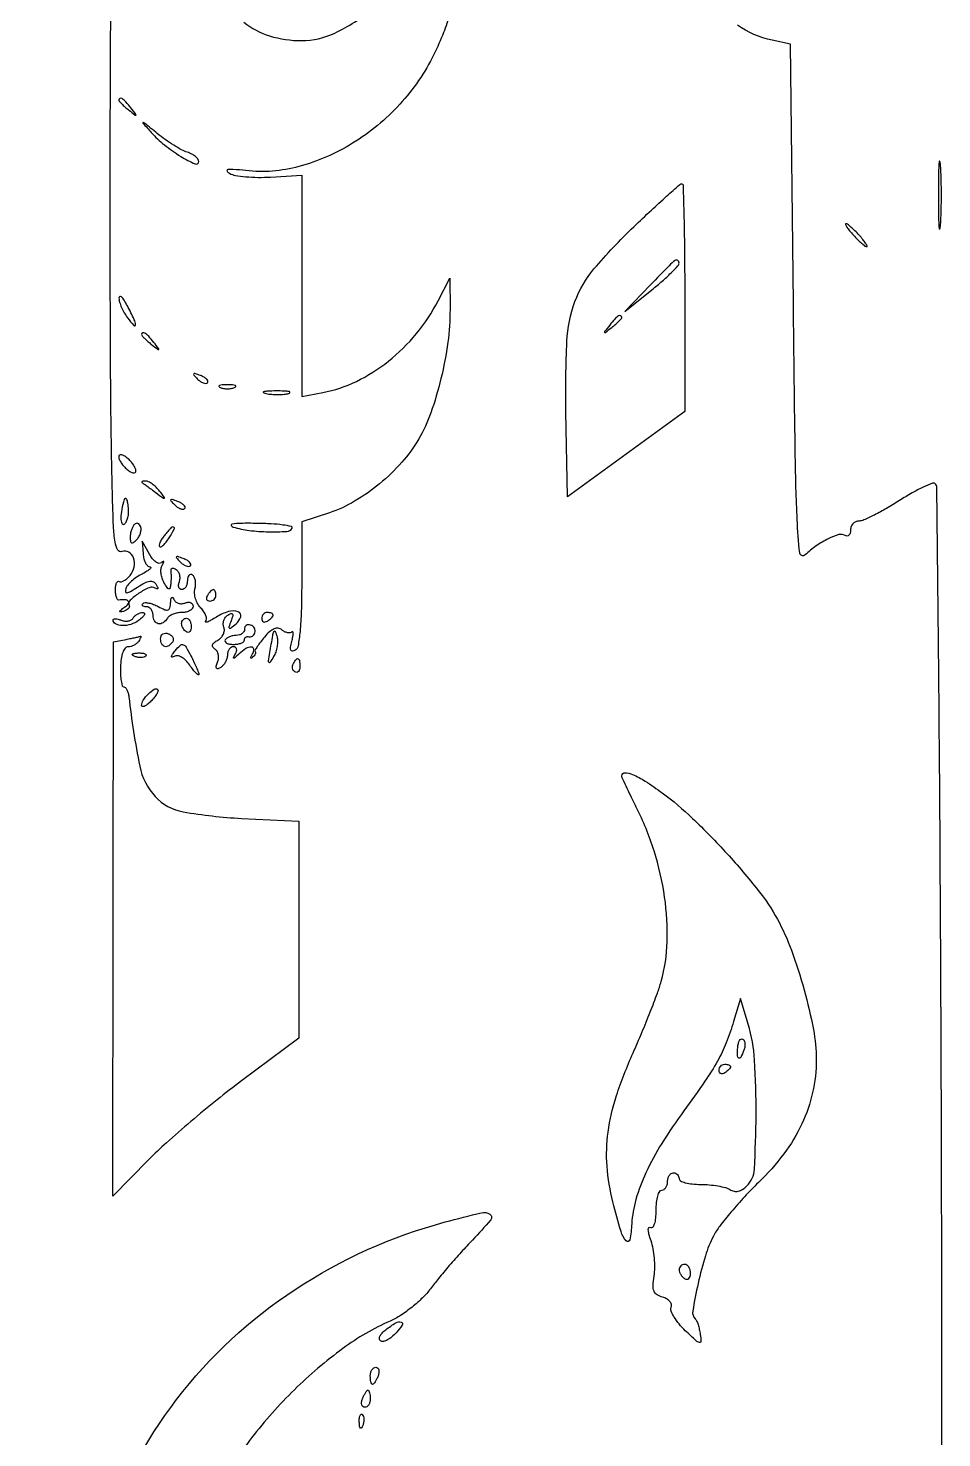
# Model space of a CAD drawing. Extents: x 130 to 894, y 104 to 894.
# Drawn here: x 734.2 to 894, y 359.7 to 606.2 of the extents above; entities that cross this region are included whole.
import ezdxf

# ---------------------------------------------------------------- set-up
doc = ezdxf.new("R2010")
doc.units = 0

msp = doc.modelspace()

# ---------------------------------------------------------------- linework, layer by layer
for points in [[(140.074729, 526.294777, 0.000011), (140.148965, 375.440163, 0.000341)], [(807.798168, 608.594686, -0.039869), (806.822957, 605.427753, -0.019765), (805.115479, 601.583007, -0.071623), (799.155234, 592.879713, -0.068665), (790.904013, 586.066773, -0.071964), (781.514241, 581.992229, -0.094776), (772.22601, 581.277993, 0.007104), (770.038702, 581.493112, 0.061634), (769.063081, 581.454764, 0.542191), (768.952622, 581.20388, 0.121004), (769.373809, 580.810682, 0.085529), (770.396713, 580.449347, 0.019742), (772.215969, 580.212537, 0.019828), (774.361746, 580.104489, 0.018227), (776.57076, 580.161474), (782.002727, 580.5), (782.001363, 561.138709), (782, 541.777418), (785.703487, 542.472197, 0.067451), (791.561834, 544.414524, 0.054367), (797.174211, 547.960379, 0.052465), (802.07934, 552.783134, 0.053198), (805.847237, 558.5), (807.911608, 562.5), (807.941023, 557, -0.035582), (807.56297, 551.261546, -0.025089), (806.360139, 544.907442, -0.025439), (804.585595, 538.919756, -0.047813), (802.463491, 534.34749, -0.048425), (799.512665, 530.273586, -0.039162), (795.630066, 526.517222, -0.039554), (791.26126, 523.453855, -0.052994), (786.859291, 521.453264), (782, 519.839267), (782, 508.97865, -0.007143), (781.931525, 504.185804, -0.017774), (781.706888, 500.687047, -0.017431), (781.367816, 498.181679, -0.215193), (780.842476, 497.402645, -0.109862), (780.3718, 497.238937, -0.346285), (780.105614, 497.402445, -0.131307), (780.056729, 497.931649, -0.021696), (780.274723, 498.942542, 0.016758), (780.462053, 499.771435, 0.047294), (780.517866, 500.361955, 0.171398), (780.434038, 500.599103, 0.44565), (780.274256, 500.607589, -0.165658), (779.962057, 500.454051, -0.08402), (779.519353, 500.471289, -0.068525), (779.017192, 500.650846, -0.053172), (778.533217, 500.972432, 0.144569), (777.905112, 501.242129, 0.128259), (777.19851, 501.144933, 0.084298), (776.39723, 500.642549, 0.033633), (775.486939, 499.713756, 0.014012), (774.781186, 498.841152, 0.022246), (774.232741, 498.052374, 0.018066), (773.853168, 497.400008, 0.31008), (773.879064, 497.166667, -0.208594), (773.933917, 496.989713, -0.079462), (773.863734, 496.735417, -0.061016), (773.686601, 496.446351, -0.042098), (773.423008, 496.166667, -0.065188), (773.196824, 496.011704, -0.546176), (773.109106, 496.063021, -0.124924), (773.158525, 496.298456, -0.016684), (773.398692, 496.75, 0.137437), (773.611502, 497.586824, 0.407163), (773.227411, 497.961755, 0.142624), (772.256915, 497.679176, 0.045407), (771.053296, 496.75, -0.004358), (770.313322, 496.075073, -0.184745), (770.117076, 496, -0.561535), (770.058975, 496.095303, -0.009535), (770.412313, 496.75, 0.065956), (770.604682, 497.228509, 0.132257), (770.599642, 497.632812, 0.182297), (770.403598, 497.898283, 0.144512), (770.059017, 498, 0.135004), (769.65517, 497.888934, 0.100396), (769.311086, 497.576711, 0.086957), (769.079519, 497.109682, 0.07183), (769, 496.559017, -0.071238), (768.913389, 495.954208, -0.052836), (768.65633, 495.328923, -0.05332), (768.277729, 494.778076, -0.077285), (767.830061, 494.394972, -0.058114), (767.348668, 494.169824, -0.351806), (767.10797, 494.259103, -0.201774), (767.059576, 494.600435, -0.027269), (767.286387, 495.30393, 0.068074), (767.444535, 495.977936, 0.072901), (767.410044, 496.653476, 0.081254), (767.194986, 497.227072, 0.124731), (766.82791, 497.606358, -0.110695), (766.472405, 497.953896, -0.225703), (766.422089, 498.332077, -0.145427), (766.699746, 498.737468, -0.042835), (767.33005, 499.164829, 0.076556), (767.896754, 499.607399, 0.079263), (768.296086, 500.195168, 0.085947), (768.470859, 500.833873, 0.116025), (768.390293, 501.425296, -0.092028), (768.28266, 502.007305, -0.08033), (768.382049, 502.619332, -0.08062), (768.66866, 503.166921, -0.093807), (769.101765, 503.562894, -0.050887), (769.643922, 503.826049, -0.375891), (769.891019, 503.730521, -0.193775), (769.92834, 503.358495, -0.020899), (769.647047, 502.522601, 0.009909), (769.274874, 501.492135, 0.358698), (769.358218, 501.272073, 0.303628), (769.61369, 501.289883, 0.00839), (770.524442, 502.020285, 0.151007), (771.331197, 503.25617, 0.398018), (770.88686, 504.111713, 0.156022), (769.17585, 504.153877, 0.068288), (767.081899, 503.215569, -0.009609), (766.132459, 502.648479, -0.029899), (765.464757, 502.318144, -0.171967), (765.23722, 502.304694, -0.546208), (765.202381, 502.421707, 0.183686), (765.356645, 502.848084, 0.080909), (765.248992, 503.447727, 0.064292), (764.908399, 504.122386, 0.047406), (764.374734, 504.768123, -0.067759), (763.825384, 505.490627, -0.053697), (763.436258, 506.392122, -0.055057), (763.256224, 507.327279, -0.084189), (763.328473, 508.14808, 0.049919), (763.446318, 508.897244, 0.057504), (763.403961, 509.619095, 0.066387), (763.217758, 510.208341, 0.14566), (762.90612, 510.558021, 0.159385), (762.562686, 510.641142, 0.191145), (762.266173, 510.495569, 0.126121), (762.065685, 510.115829, 0.05878), (762, 509.559017, -0.060238), (761.927911, 508.962828, -0.078981), (761.715469, 508.457961, -0.097107), (761.400824, 508.119901, -0.158213), (761.031385, 508, -0.170338), (760.707295, 508.113709, -0.150241), (760.504982, 508.410912, -0.106442), (760.465361, 508.863428, -0.060487), (760.599558, 509.398849, 0.079954), (760.722379, 509.984154, 0.077461), (760.657611, 510.585209, 0.081854), (760.420197, 511.109367, 0.107556), (760.043397, 511.473179, 0.048051), (759.6335, 511.675011, 0.129969), (759.313565, 511.70809, 0.238426), (759.13293, 511.578157, 0.16423), (759.093644, 511.32433, -0.032267), (759.138805, 510.905793, -0.01135), (759.151059, 510.301522, -0.011214), (759.134486, 509.634738, -0.012905), (759.088012, 509, -0.031009), (758.970997, 508.279006, -0.412348), (758.765094, 508.148277, -0.19699), (758.474887, 508.349177, -0.012237), (757.915469, 509.25792, -0.055316), (757.57694, 510.02251, -0.050937), (757.40234, 510.864312, -0.054454), (757.407138, 511.654051, -0.10213), (757.606203, 512.25792, 0.017424), (757.843707, 512.706275, 0.191038), (757.85864, 512.905613, 0.50083), (757.750238, 512.943888, 0.037336), (757.462295, 512.718636, -0.237981), (757.037818, 512.600607, -0.106419), (756.491211, 512.836948, -0.071214), (755.900093, 513.401407, -0.041949), (755.361829, 514.218636), (754.119719, 516.5), (754.272664, 514.25, 0.04367), (754.407534, 513.387729, 0.060425), (754.685357, 512.656607, 0.076418), (755.054611, 512.156898, 0.194307), (755.462804, 511.985258, -0.416157), (755.593042, 511.850373, -0.206702), (755.484146, 511.61199, -0.049353), (754.942997, 511.212433, -0.016398), (754.078969, 510.735258, 0.033032), (753.119625, 510.163026, 0.032479), (752.238273, 509.466484, 0.034253), (751.549891, 508.754544, 0.095605), (751.212517, 508.150645, 0.12772), (751.179989, 507.649159, 0.401414), (751.42981, 507.471542, 0.096462), (752.064242, 507.694339, 0.012498), (753.290949, 508.454982, -0.022685), (754.563765, 509.208766, -0.088769), (755.429748, 509.488307, -0.159313), (756.061193, 509.372881, -0.130852), (756.56191, 508.899828, -0.028903), (756.79768, 508.463894, -0.175307), (756.820615, 508.212295, -0.411779), (756.686082, 508.132858, -0.076577), (756.39348, 508.256816, 0.243795), (755.322333, 508.337642, 0.045506), (753.530852, 507.373105, 0.046239), (751.987048, 506.131678, 0.321943), (751.825, 505.231953, -0.191635), (751.844002, 504.944687, -0.114623), (751.665313, 504.647179, -0.082942), (751.308237, 504.383444, -0.052951), (750.825, 504.198869, -0.030734), (750.307825, 504.095323, -0.529769), (750.21091, 504.203055, -0.168494), (750.360996, 504.43434, -0.011445), (751, 504.908556, 0.06098), (751.668902, 505.516092, 0.362603), (751.675865, 505.9536, 0.215104), (751.155615, 506.216066, 0.032758), (749.964286, 506.18985, -0.293073), (749.758033, 506.297932, -0.057537), (749.585938, 506.701612, -0.044671), (749.467341, 507.290434, -0.027375), (749.428571, 507.99801, -0.03487), (749.476236, 508.68064, -0.074524), (749.626091, 509.186137, -0.143801), (749.846796, 509.436453, -0.286502), (750.100979, 509.437592, 0.202349), (750.44658, 509.383849, 0.066262), (750.935764, 509.577745, 0.053517), (751.480177, 509.963645, 0.038646), (751.998569, 510.498276, 0.126705), (752.686053, 511.956096, 0.130542), (752.572868, 513.547001, 0.177385), (751.748109, 514.563248, 0.230015), (750.568494, 514.664657, -0.376931), (749.843534, 514.933006, -0.083089), (749.377073, 516.296817, -0.030228), (749.083466, 519.128438, -0.004597), (748.891959, 524.810903, -0.004816), (748.584571, 545.489941, -0.001412), (748.508093, 577.256457, -0.001318), (748.604124, 608.704448, -0.006425)], [(771.900361, 607.249021, 0.101058), (776.383606, 604.836905, 0.073595), (782, 604.015346, 0.112751), (787.784779, 605.346833, 0.049324), (794.536554, 609.480369, 0.046253)], [(893.946792, 348.934427, 0.001329), (893.853884, 426.680758, 0.000614), (893.660426, 464.756237, 0.001015), (893.39223, 496.918988, 0.000059), (893.088622, 525.872788, 0.196158), (892.818814, 526.51452, 0.299339), (892.318979, 526.617767, 0.015038), (890.711947, 525.922974, 0.020028), (888.75797, 524.910179, 0.012712), (886.563487, 523.583762, -0.011056), (884.309869, 522.211393, -0.014115), (882.171926, 521.05273, -0.012042), (880.35031, 520.185489, -0.10545), (879.480583, 520, 0.104439), (878.915645, 519.880696, 0.09906), (878.434921, 519.542039, 0.096585), (878.11274, 519.036087, 0.093888), (878, 518.440983, -0.062892), (877.930051, 517.887074, -0.133441), (877.718199, 517.51409, -0.1916), (877.40462, 517.37768, -0.147374), (877.040677, 517.47486, 0.213428), (875.972655, 517.617782, 0.041271), (874.111478, 516.895875, 0.03924), (872.011605, 515.662855, 0.034797), (870.038669, 514.070838, -0.617825), (869.115098, 514.416711, -0.014821), (868.669295, 520.272587, -0.008054), (868.336233, 531.285079, -0.000778), (868, 558.03015), (867.5, 603.418625), (864.275048, 604.07789, -0.106008), (858.226687, 606.727394, -0.109109)], [(747.416687, 342.056222, -0.087005), (760.123467, 366.364834, -0.08373), (780.869133, 385.633025, -0.079841), (807.119905, 397.42139, -0.006036), (813.442035, 399.040158, -0.210035), (814.916734, 398.778718, -0.449997), (815.055209, 397.763641, -0.01381), (811.86147, 394.25, 0.00769), (809.911296, 392.15655, 0.005741), (807.82365, 389.79122, 0.005805), (805.907507, 387.516423, 0.013141), (804.523803, 385.741387, -0.04007), (803.147606, 384.159429, -0.024914), (801.305283, 382.527448, -0.024905), (799.308073, 381.085539, -0.039782), (797.45803, 380.084459, 0.05487), (789.203546, 375.291144, 0.034772), (780.723425, 368.072036, 0.034568), (773.245678, 359.664355, 0.05057), (768.015352, 351.261505, 0.049784)]]:
    msp.add_lwpolyline(points, format="xyb")
for points in [[(750, 593.622445, 0.184603), (750.08115, 593.410139, 0.013803), (750.514063, 592.952641, 0.017649), (751.079598, 592.425681, 0.012436), (751.75, 591.872445, 0.001576), (752.879507, 590.99236, 0.377591), (753, 591, 0.377591), (753.00764, 591.120493, 0.001576), (752.127555, 592.25, 0.017685), (751.23668, 593.306759, 0.065617), (750.573889, 593.869516, 0.241985), (750.193395, 593.90695, 0.307699)], [(755.690213, 587.952009, 0.042295), (757.982498, 585.785519, 0.031086), (760.848522, 583.780259, 0.031517), (763.354593, 582.458523, 0.544071), (764, 582.876076, 0.163722), (763.85704, 583.300968, 0.060192), (763.410915, 583.761631, 0.051537), (762.76198, 584.185132, 0.041998), (761.994604, 584.501712, -0.047284), (761.005918, 584.921857, -0.015163), (759.625191, 585.724649, -0.014976), (758.133974, 586.716471, -0.016208), (756.744604, 587.771109, 0.000613), (754.518943, 589.572654, 0.128026), (754.266682, 589.686695, 0.708141), (754.2212, 589.605073, 0.001274)], [(893.369965, 577, 0.002911), (893.391883, 573.235377, 0.014551), (893.477852, 571.126562, 0.813012), (893.603678, 571.109382, 0.067956), (893.737242, 571.75, 0.01099), (893.851729, 574.140095, 0.006471), (893.888744, 577, 0.006471), (893.851729, 579.859905, 0.01099), (893.737242, 582.25, 0.067956), (893.603678, 582.890618, 0.813012), (893.477852, 582.873438, 0.014551), (893.391883, 580.764623, 0.002911)], [(849, 559.091335), (849, 539.182671), (838.75, 531.700332), (828.5, 524.217994), (828.223932, 539.113019, -0.016318), (828.397789, 551.442475, -0.076404), (829.798276, 558.378223, -0.088388), (833.12312, 564.077976, -0.02596), (840.101205, 571.474478, -0.00303), (843.157509, 574.359227, -0.004802), (845.814342, 576.789378, -0.001331), (848.145146, 578.86939, -0.183504), (848.48904, 579, -0.405964), (848.697706, 578.797146, -0.000647), (848.849905, 573.15183, -0.00401), (848.96328, 566.725284, -0.002405)], [(878.5, 570, 0.012769), (879.229731, 569.233916, 0.017642), (879.92517, 568.5875, 0.014322), (880.525997, 568.096686, 0.165568), (880.809975, 568, 0.549874), (880.889734, 568.12573, 0.034935), (880.63142, 568.5875, 0.02599), (880.159597, 569.232121, 0.012939), (879.5, 570, 0.012769), (878.770269, 570.766084, 0.017642), (878.07483, 571.4125, 0.014322), (877.474003, 571.903314, 0.165568), (877.190025, 572, 0.549874), (877.110266, 571.87427, 0.034935), (877.36858, 571.4125, 0.02599), (877.840403, 570.767879, 0.012939)], [(843, 561.308831), (838.5, 556.657849), (843.25, 560.449386, 0.010541), (845.069886, 561.965945, 0.015303), (846.604687, 563.385524, 0.010814), (847.800125, 564.61307, 0.189863), (848, 565.120462, 0.23374), (847.767024, 565.5916, 0.337969), (847.321899, 565.591818, 0.035888), (846.261107, 564.65562, 0.001766)], [(750.037964, 559, 0.069578), (750.149893, 558.288456, 0.028659), (750.487357, 557.370418, 0.027674), (750.967956, 556.412215, 0.031843), (751.531803, 555.55887, 0.020363), (752.661476, 554.185327, 0.693328), (752.940202, 554.293651, 0.110062), (752.722907, 555.215104, 0.007475), (751.506161, 557.635693, 0.018761), (750.93083, 558.644631, 0.066673), (750.458669, 559.217985, 0.321217), (750.185973, 559.252839, 0.280368)], [(835.872445, 554.25, 0.001576), (834.99236, 553.120493, 0.377591), (835, 553, 0.377591), (835.120493, 552.99236, 0.001576), (836.25, 553.872445, 0.012436), (836.920402, 554.425681, 0.017649), (837.485937, 554.952641, 0.013803), (837.91885, 555.410139, 0.184603), (838, 555.622445, 0.307699), (837.806605, 555.90695, 0.241985), (837.426111, 555.869516, 0.065617), (836.76332, 555.306759, 0.017685)], [(754, 552.622445, 0.184603), (754.08115, 552.410139, 0.013803), (754.514063, 551.952641, 0.017649), (755.079598, 551.425681, 0.012436), (755.75, 550.872445, 0.001576), (756.879507, 549.99236, 0.377591), (757, 550, 0.377591), (757.00764, 550.120493, 0.001576), (756.127555, 551.25, 0.017685), (755.23668, 552.306759, 0.065617), (754.573889, 552.869516, 0.241985), (754.193395, 552.90695, 0.307699)], [(763.733333, 544.875912, 0.043285), (764.246577, 544.441312, 0.063152), (764.768815, 544.162781, 0.082976), (765.220211, 544.072099, 0.20742), (765.526461, 544.193128, 0.278911), (765.59249, 544.461316, 0.120343), (765.395085, 544.789051, 0.070189), (764.940734, 545.133723, 0.036269), (764.293128, 545.435707, 0.008399), (763.336218, 545.78179, 0.286372), (763.111181, 545.729672, 0.400052), (763.106486, 545.536448, 0.011214)], [(767.75, 543.337719, 0.057986), (768.320008, 543.181385, 0.037979), (769, 543.12966, 0.037979), (769.679992, 543.181385, 0.057986), (770.25, 543.337719, 0.174857), (770.459382, 543.525001, 0.447206), (770.398438, 543.693942, 0.078554), (769.89144, 543.810911, 0.017491), (769, 543.842105, 0.017491), (768.10856, 543.810911, 0.078554), (767.601562, 543.693942, 0.447206), (767.540618, 543.525001, 0.174857)], [(775.761659, 542.292739, 0.028254), (776.754739, 542.159391, 0.020511), (777.869594, 542.119272, 0.020826), (778.934218, 542.169017, 0.041951), (779.761659, 542.31292, 0.285845), (779.916221, 542.476221, 0.417468), (779.814362, 542.62839, 0.038992), (778.938425, 542.726931, 0.009782), (777.5, 542.747817, 0.008901), (776.071102, 542.715166, 0.053901), (775.339362, 542.605813, 0.67161), (775.319562, 542.45659, 0.082665)], [(750, 531.244889, 0.108636), (750.10344, 530.774419, 0.039072), (750.440625, 530.172953, 0.036518), (750.926013, 529.550187, 0.035768), (751.5, 529, 0.037052), (752.082328, 528.585453, 0.095981), (752.563778, 528.407958, 0.208269), (752.867729, 528.485192, 0.231849), (753, 528.755111, 0.108636), (752.89656, 529.225581, 0.039072), (752.559375, 529.827047, 0.036518), (752.073987, 530.449813, 0.035768), (751.5, 531, 0.037052), (750.917672, 531.414547, 0.095981), (750.436222, 531.592042, 0.208269), (750.132271, 531.514808, 0.231849)], [(754.083333, 526.717032, -0.006866), (754.344143, 526.534628, -0.000676), (754.965104, 526.086246, -0.000854), (755.703647, 525.549513, -0.000677), (756.5, 524.967032, 0.001613), (757.813734, 524.009889, 0.268706), (757.983598, 523.992604, 0.484056), (758.013098, 524.11031, 0.002253), (757.127555, 525.25, 0.033687), (756.52532, 525.919689, 0.036088), (755.851526, 526.485937, 0.038743), (755.206305, 526.880901, 0.118513), (754.710889, 527, 0.025033), (754.335842, 526.981211, 0.081051), (754.095803, 526.916878, 0.280207), (754.031105, 526.82247, 0.262974)], [(750.92569, 523.75, 0.027996), (750.51699, 522.027368, 0.044718), (750.384751, 520.52151, 0.081456), (750.537371, 519.601187, 0.482278), (750.933351, 519.458809, 0.126716), (751.283064, 519.82299, 0.053487), (751.552972, 520.450553, 0.048256), (751.711058, 521.219105, 0.045434), (751.723564, 522.01969, 0.021788), (751.591851, 523.12359, 0.067537), (751.372636, 523.839367, 0.356177), (751.140686, 523.952674, 0.26922)], [(759.733333, 522.875912, 0.043285), (760.246577, 522.441312, 0.063152), (760.768815, 522.162781, 0.082976), (761.220211, 522.072099, 0.20742), (761.526461, 522.193128, 0.278911), (761.59249, 522.461316, 0.120343), (761.395085, 522.789051, 0.070189), (760.940734, 523.133723, 0.036269), (760.293128, 523.435707, 0.008399), (759.336218, 523.78179, 0.286372), (759.111181, 523.729672, 0.400052), (759.106486, 523.536448, 0.011214)], [(752.729167, 519.395833, 0.080892), (752.449316, 519.007105, 0.037708), (752.214193, 518.430443, 0.036082), (752.053775, 517.773895, 0.041901), (752, 517.133333, 0.036751), (752.050901, 516.441764, 0.271978), (752.25, 516.194569, 0.258294), (752.572437, 516.24129, 0.034004), (753.1125, 516.7125, 0.062578), (753.509426, 517.223506, 0.055968), (753.785599, 517.836016, 0.059262), (753.906408, 518.452911, 0.099514), (753.841667, 518.975, 0.080367), (753.640381, 519.359622, 0.142612), (753.356745, 519.572995, 0.167901), (753.036958, 519.582253, 0.120996)], [(757.979944, 517.475834, 0.028898), (757.526725, 516.860644, 0.043426), (757.212993, 516.272975, 0.052391), (757.063856, 515.788937, 0.249914), (757.145354, 515.521312, 0.338299), (757.393826, 515.488076, 0.056568), (757.80785, 515.791514, 0.042404), (758.297361, 516.327019, 0.024393), (758.796329, 517.045478, 0.011635), (759.706831, 518.58187, 0.42202), (759.601571, 518.938529, 0.342513), (759.184362, 518.864828, 0.010812)], [(770, 518.939356, 0.04207), (772.817219, 518.357446, 0.025325), (776.223593, 518.12217, 0.018084), (779.383229, 518.178559, 0.248308), (780.334853, 518.75, 0.517509), (780.204042, 519.049441, 0.017254), (778.703068, 519.30603, 0.019626), (776.660676, 519.501794, 0.010704), (774.14387, 519.589676, 0.006286), (771.324646, 519.592284, 0.03602), (769.835632, 519.467428, 0.47705), (769.693868, 519.222618, 0.233528)], [(760.733333, 512.875912, 0.043285), (761.246577, 512.441312, 0.063152), (761.768815, 512.162781, 0.082976), (762.220211, 512.072099, 0.20742), (762.526461, 512.193128, 0.278911), (762.59249, 512.461316, 0.120343), (762.395085, 512.789051, 0.070189), (761.940734, 513.133723, 0.036269), (761.293128, 513.435707, 0.008399), (760.336218, 513.78179, 0.286372), (760.111181, 513.729672, 0.400052), (760.106486, 513.536448, 0.011214)], [(765.5, 507, 0.082592), (765.343488, 506.6179, 0.161196), (765.3746, 506.29375, 0.182303), (765.586039, 506.078288, 0.108972), (765.940983, 506, 0.093332), (766.345238, 506.076123, 0.09642), (766.688914, 506.29375, 0.099167), (766.918938, 506.618444, 0.105053), (767, 507, 0.042167), (766.967655, 507.382849, 0.061769), (766.870461, 507.70625, 0.081139), (766.727648, 507.92554, 0.210953), (766.559017, 508, 0.151918), (766.34829, 507.934461, 0.038439), (766.066025, 507.70625, 0.035638), (765.768994, 507.382774, 0.029505)], [(761.564608, 505.663166, -0.068382), (762.113613, 505.791628, -0.116261), (762.578353, 505.726999, -0.152523), (762.884484, 505.48328, -0.150038), (763, 505.106989, -0.170854), (762.851337, 504.684631, -0.094177), (762.429836, 504.325178, -0.07469), (761.801517, 504.082046, -0.055083), (761.059017, 504, 0.046881), (760.270704, 503.925923, 0.046318), (759.50665, 503.70625, 0.050262), (758.876024, 503.383556, 0.111412), (758.5, 503, -0.106457), (757.746429, 502.216124, -0.200209), (756.899724, 502.046428, -0.222397), (756.247411, 502.52712, -0.125162), (756, 503.5, 0.076226), (755.912123, 504.073075, 0.089419), (755.657292, 504.559375, 0.100747), (755.278257, 504.884466, 0.127718), (754.833333, 505, -0.049213), (754.425063, 505.040282, -0.147235), (754.18005, 505.170675, -0.260401), (754.125343, 505.361012, -0.139848), (754.247687, 505.58102, -0.200067), (754.610882, 505.730517, -0.048443), (755.270691, 505.663481, -0.042187), (756.073231, 505.430631, -0.031181), (756.914354, 505.045837, 0.022067), (758.055431, 504.49847, 0.177553), (758.62703, 504.468892, 0.26432), (758.951265, 504.813994, 0.048341), (759.078947, 505.714816, -0.025122), (759.138072, 506.339085, -0.155638), (759.277367, 506.624917, -0.444198), (759.452461, 506.620101, -0.080397), (759.643555, 506.306177, 0.117756), (759.938992, 505.893044, 0.098459), (760.408199, 505.624841, 0.090662), (760.979661, 505.543046, 0.08212)], [(753.483021, 502.611243, -0.082753), (752.121678, 501.926151, -0.081184), (750.602504, 501.71346, -0.111109), (749.438095, 502.003628, -0.283569), (749, 502.713978, -0.332453), (749.110936, 502.862382, -0.082705), (749.431218, 502.901629, -0.052586), (749.904933, 502.830916, -0.028296), (750.467975, 502.650663, 0.066719), (751.073335, 502.506898, 0.072258), (751.678351, 502.533742, 0.081026), (752.190464, 502.720854, 0.126981), (752.526992, 503.043674, -0.074671), (752.836839, 503.409573, -0.053157), (753.276973, 503.719079, -0.053084), (753.773285, 503.929264, -0.073765), (754.250147, 504, -0.264798), (754.487614, 503.864755, -0.266032), (754.4918, 503.592053, -0.08248), (754.139393, 503.146558, -0.026401)], [(762.666667, 501.543989, -0.05773), (762.606344, 501.023273, -0.124167), (762.421875, 500.66697, -0.190804), (762.149103, 500.528782, -0.16277), (761.833333, 500.603006, -0.071639), (761.514519, 500.869696, -0.05288), (761.244792, 501.243158, -0.053298), (761.061561, 501.660916, -0.076861), (761, 502.059017, -0.087308), (761.063221, 502.418314, -0.094392), (761.244792, 502.723586, -0.100145), (761.515437, 502.927786, -0.112153), (761.833333, 503, -0.170324), (762.151276, 502.888458, -0.094314), (762.421875, 502.572297, -0.074868), (762.604892, 502.100961, -0.055286)], [(775, 502.940983, 0.108972), (775.078288, 502.586039, 0.182303), (775.29375, 502.3746, 0.161196), (775.6179, 502.343488, 0.082592), (776, 502.5, 0.029505), (776.382774, 502.768994, 0.035638), (776.70625, 503.066025, 0.038439), (776.934461, 503.34829, 0.151918), (777, 503.559017, 0.210953), (776.92554, 503.727648, 0.081139), (776.70625, 503.870461, 0.061769), (776.382849, 503.967655, 0.042167), (776, 504, 0.105053), (775.618444, 503.918938, 0.099167), (775.29375, 503.688914, 0.09642), (775.076123, 503.345238, 0.093332)], [(772, 501.083333, -0.13205), (771.888957, 500.670207, -0.100582), (771.576711, 500.318229, -0.087961), (771.109627, 500.081447, -0.07356), (770.559017, 500, 0.049465), (769.971796, 499.941764, 0.04742), (769.398678, 499.769196, 0.051141), (768.922412, 499.515511, 0.106803), (768.632436, 499.214286, 0.251349), (768.614282, 498.917433, 0.161426), (768.855415, 498.659375, 0.085489), (769.368544, 498.484398, 0.039538), (770.073419, 498.428571, 0.0389), (770.811155, 498.486054, 0.057994), (771.434067, 498.659375, 0.076248), (771.85855, 498.913499, 0.223398), (772, 499.214286, -0.102248), (772.05792, 499.494557, -0.136582), (772.220312, 499.695759, -0.135898), (772.464005, 499.784744, -0.100769), (772.75, 499.75, 0.129116), (773.061055, 499.729772, 0.100708), (773.375156, 499.859844, 0.088951), (773.64437, 500.121302, 0.075349), (773.825, 500.475, 0.109467), (773.866565, 500.874441, 0.099832), (773.73875, 501.268854, 0.095183), (773.460739, 501.597461, 0.089504), (773.075, 501.808333, 0.096255), (772.664918, 501.861876, 0.133602), (772.315781, 501.743177, 0.138589), (772.083409, 501.468425, 0.107056)], [(777.080163, 496.281419, -0.007867), (776.4663, 495.280541, -0.497584), (776.288279, 495.266004, -0.222501), (776.208738, 495.531599, -0.004189), (776.43858, 497, -0.001998), (776.943132, 499.981501, -0.062366), (777.161015, 500.695445, -0.65897), (777.377942, 500.692128, -0.033365), (777.683275, 499.781419, -0.067577), (777.779727, 498.993696, -0.039403), (777.69226, 498.04438, -0.038645), (777.450613, 497.089624, -0.052368)], [(753.5, 499, -0.077887), (753.171743, 498.61735, -0.053348), (752.698443, 498.29375, -0.052771), (752.160385, 498.074043, -0.070674), (751.639171, 498, 0.228141), (751.132558, 497.75615, 0.077014), (750.714625, 497.025984, 0.054671), (750.421645, 495.91078, 0.029843), (750.297165, 494.5, 0.018462), (750.30868, 493.158329, 0.030212), (750.428827, 492.028125, 0.031065), (750.622441, 491.195311, 0.331462), (750.884691, 491, -0.213584), (751.162516, 490.875649, -0.06502), (751.428702, 490.485937, -0.052146), (751.645068, 489.920043, -0.036696), (751.772288, 489.25, 0.020324), (753.663837, 477.137899, 0.139063), (756.381695, 471.812684, 0.163539), (761.274353, 469.150461, 0.031049), (771.5, 468), (781.5, 467.5), (781.5, 448.534008), (781.5, 429.568017), (771.5, 422.107511, 0.009021), (767.21283, 418.787017, 0.006708), (762.596725, 414.973567, 0.006784), (758.33823, 411.257763, 0.015229), (755.233532, 408.298198), (748.967064, 401.949391), (749.01894, 450.409785), (749.070816, 498.870178), (751.285408, 499.298907, 0.003076), (752.156204, 499.473052, 0.004172), (752.940237, 499.6417, 0.002818), (753.595343, 499.792228, 0.045932), (753.809017, 499.863818, -0.528832), (753.870095, 499.825712, -0.096207), (753.845713, 499.666247, -0.037303), (753.716416, 499.375247, -0.015222)], [(759.435239, 498.895215, -0.098175), (758.774491, 498.18495, -0.219309), (758.066902, 498.045933, -0.231435), (757.529448, 498.491911, -0.106219), (757.333333, 499.404659, -0.102337), (757.435957, 499.900806, -0.143367), (757.723313, 500.247051, -0.141836), (758.154643, 500.385925, -0.09935), (758.660923, 500.299874, -0.072964), (759.126784, 500.038019, -0.102671), (759.436009, 499.67711, -0.124062), (759.541372, 499.276104, -0.141852)], [(764, 493.163187, -0.604634), (763.881047, 493.100781, -0.050163), (763.539276, 493.391422, -0.026738), (763.034338, 493.976076, -0.011973), (762.431578, 494.794224, 0.044974), (761.729549, 495.62618, 0.06814), (760.973334, 496.193858, 0.088863), (760.261094, 496.438302, 0.175161), (759.681578, 496.324771, -0.095183), (759.35353, 496.204852, -0.524697), (759.245273, 496.317606, -0.103567), (759.406576, 496.691009, -0.016863), (759.885512, 497.323787, -0.032404), (760.740334, 498.248031, -0.277626), (761.267794, 498.364875, -0.180189), (761.77357, 497.955739, -0.013877), (762.635512, 496.401439, -0.008715), (763.158056, 495.349792, -0.011233), (763.599182, 494.365306, -0.009148), (763.932451, 493.532099, -0.090797)], [(754.729167, 496.395833, -0.126455), (754.402231, 496.202593, -0.060344), (753.916927, 496.123424, -0.05415), (753.359369, 496.160852, -0.051402), (752.8125, 496.316886, -0.054073), (752.395823, 496.538436, -0.470617), (752.37858, 496.720685, -0.168741), (752.670344, 496.862007, -0.018894), (753.416667, 496.921053, -0.028489), (754.112848, 496.910055, -0.077125), (754.592839, 496.799335, -0.208169), (754.77538, 496.614691, -0.296942)], [(781.666667, 494.543989, -0.059057), (781.605052, 494.024148, -0.126631), (781.417083, 493.669932, -0.191218), (781.139071, 493.534562, -0.158515), (780.817021, 493.613087, -0.108766), (780.536973, 493.88478, -0.099739), (780.385962, 494.257398, -0.095385), (780.387618, 494.673795, -0.090093), (780.542705, 495.069098, -0.02679), (781.086603, 495.852054, -0.350126), (781.40792, 495.929499, -0.269722), (781.623697, 495.618676, -0.019984)], [(755.619048, 488.47619, -0.025436), (754.996489, 487.913943, -0.062853), (754.475595, 487.58872, -0.157496), (754.147866, 487.549146, -0.358961), (754, 487.728571, -0.147807), (754.28094, 488.658174, -0.049646), (755.188845, 489.766799, -0.051684), (756.205841, 490.592781, -0.354931), (756.802381, 490.530952, -0.286028), (756.865834, 490.25776, -0.048425), (756.634509, 489.747634, -0.040319), (756.207897, 489.128192, -0.02543)], [(845.069886, 472.448699, -0.032694), (850.360593, 468.005124, -0.016887), (856.397444, 461.817548, -0.016682), (861.860777, 455.408853, -0.043563), (865.203256, 450.367883, -0.036869), (867.654877, 444.946986, -0.020263), (869.880961, 438.00955, -0.02018), (871.498728, 431.088611, -0.047354), (872, 425.807612, -0.054841), (871.365578, 420.040854, -0.055143), (869.492819, 414.561203, -0.051721), (866.33741, 409.331003, -0.039103), (861.89014, 404.304801, 0.013314), (859.45395, 401.821902, 0.012516), (857.101238, 399.162291, 0.012589), (855.134824, 396.700727, 0.041597), (854.023095, 394.949806, 0.046699), (852.611364, 391.507945, 0.019669), (851.341189, 386.666564, 0.011869), (850.400005, 381.863558, 0.243436), (850.833589, 380.499745, -0.097317), (851.067845, 380.150915, -0.021179), (851.320945, 379.468169, -0.021311), (851.5503, 378.639563, -0.018997), (851.718529, 377.762141, -0.028638), (851.834411, 376.535377, -0.497872), (851.566566, 376.317079, -0.127243), (850.985601, 376.629338, -0.004419), (849.101535, 378.402723, -0.028284), (848.007057, 379.576953, -0.037389), (847.158966, 380.767517, -0.041086), (846.636521, 381.816481, -0.18879), (846.632, 382.483391, 0.157666), (846.659828, 383.001567, 0.111683), (846.388123, 383.521495, 0.089127), (845.850098, 383.964661, 0.063952), (845.126171, 384.256754, -0.075724), (844.152126, 384.676562, -0.159239), (843.62922, 385.301331, -0.10897), (843.46562, 386.290147, -0.025805), (843.64142, 387.962814, 0.037242), (843.759195, 389.398222, 0.023345), (843.693024, 391.082637, 0.023394), (843.471152, 392.744473, 0.039001), (843.111888, 394.108883, -0.017469), (842.744324, 395.295038, -0.058874), (842.624819, 396.096886, -0.201375), (842.756449, 396.439201, -0.353691), (843.040082, 396.475228, 0.364059), (843.411667, 396.52938, 0.104065), (843.724245, 397.07479, 0.054076), (843.934215, 398.084749, 0.024238), (844, 399.440983, -0.02657), (844.07252, 400.804739, -0.04194), (844.29375, 401.954539, -0.051215), (844.614137, 402.76549, -0.280045), (845, 403, 0.148195), (845.381354, 403.115568, 0.098894), (845.70625, 403.440625, 0.082425), (845.925306, 403.926543, 0.064853), (846, 404.5, -0.064853), (846.074694, 405.073457, -0.082425), (846.29375, 405.559375, -0.098894), (846.618646, 405.884432, -0.148195), (847, 406, -0.099038), (847.381638, 405.923658, -0.097945), (847.70625, 405.70625, -0.097945), (847.923658, 405.381638, -0.099038), (848, 405, 0.286425), (848.241771, 404.612576, 0.047676), (849.101562, 404.289252, 0.039916), (850.312981, 404.063022, 0.025193), (851.75, 403.984687, -0.021212), (853.28924, 403.913059, -0.021361), (854.813265, 403.711279, -0.021756), (856.121955, 403.421577, -0.075891), (856.912179, 403.075438, 0.092425), (857.622939, 402.791535, 0.103638), (858.358658, 402.799514, 0.089529), (859.11159, 403.114272, 0.052762), (859.872049, 403.729192, 0.184577), (861.178522, 406.651985, 0.011834), (861.479548, 416.163061, 0.017753), (861.216175, 425.727718, 0.056796), (860.097464, 432), (858.754744, 436.5), (857.551954, 432.5, -0.021779), (856.235793, 428.727112, -0.032062), (854.730691, 425.557261, -0.024315), (852.539991, 422.031963, -0.007276), (848.867162, 416.878526, 0.019006), (844.993794, 411.164749, 0.031152), (842.215351, 406.023338, 0.037017), (840.466306, 401.364774, 0.056893), (839.731907, 397.124647, -0.031901), (839.384199, 394.279761, -0.627314), (838.732993, 394.103124, -0.109355), (837.852071, 395.726036, -0.007165), (836.444661, 400.909546, -0.043838), (835.413547, 407.172497, -0.052499), (835.588846, 413.143787, -0.046467), (837.05905, 419.505451, -0.025163), (839.968488, 427, 0.005897), (841.505444, 430.547656, 0.005665), (842.979548, 434.178125, 0.005617), (844.206859, 437.407999, 0.020358), (844.879735, 439.5, 0.060405), (845.92228, 446.406578, 0.042923), (845.478522, 454.233139, 0.040825), (843.637411, 462.313115, 0.040868), (840.508332, 469.983557, -0.004046), (839.547203, 471.918937, -0.005951), (838.736823, 473.636104, -0.002996), (838.077496, 475.100522, -0.104643), (838, 475.466756, -0.420698), (838.523352, 475.978675, -0.095636), (839.874374, 475.686788, -0.042908), (842.078567, 474.513271, -0.014559)], [(859.349337, 427.467975, -0.01992), (858.807591, 426.208603, -0.402215), (858.451701, 426.07469, -0.30258), (858.207033, 426.449592, -0.01644), (858.269735, 427.930722, -0.039075), (858.379055, 428.638259, -0.079088), (858.592392, 429.158362, -0.140997), (858.868239, 429.412037, -0.259868), (859.163912, 429.398697, -0.156206), (859.408436, 429.11266, -0.075558), (859.527236, 428.640664, -0.063531), (859.509264, 428.063819, -0.05214)], [(857, 424.559017, -0.151918), (856.934461, 424.34829, -0.038439), (856.70625, 424.066025, -0.035638), (856.382774, 423.768994, -0.029505), (856, 423.5, -0.082592), (855.6179, 423.343488, -0.161196), (855.29375, 423.3746, -0.182303), (855.078288, 423.586039, -0.108972), (855, 423.940983, -0.093332), (855.076123, 424.345238, -0.09642), (855.29375, 424.688914, -0.099167), (855.618444, 424.918938, -0.105053), (856, 425, -0.042167), (856.382849, 424.967655, -0.061769), (856.70625, 424.870461, -0.081139), (856.92554, 424.727648, -0.210953)], [(848, 389.059017, 0.089642), (848.073302, 388.653442, 0.053229), (848.29375, 388.2129, 0.051032), (848.617485, 387.806203, 0.06081), (849, 387.5, 0.139169), (849.379648, 387.392057, 0.191142), (849.70625, 387.521475, 0.138808), (849.926733, 387.889346, 0.066118), (850, 388.440983, 0.062283), (849.925455, 389.037096, 0.080552), (849.70625, 389.542039, 0.097988), (849.381379, 389.879982, 0.153634), (849, 390, 0.092995), (848.618268, 389.928382, 0.096318), (848.29375, 389.723586, 0.099231), (848.076556, 389.418051, 0.105429)], [(798.521341, 378.023581, -0.037947), (797.768609, 377.30904, -0.051605), (796.986048, 376.795884, -0.062825), (796.288808, 376.539951, -0.19748), (795.806512, 376.619582, -0.235973), (795.602899, 376.948901, -0.129924), (795.684029, 377.426936, -0.080582), (796.063441, 377.996887, -0.04351), (796.690159, 378.564197, -0.023687), (798.471556, 379.786463, -0.21342), (799.38667, 379.909323, -0.502709), (799.577147, 379.390889, -0.039029)], [(795.361626, 370.5, -0.02136), (795.112506, 369.925442, -0.030395), (794.839659, 369.440625, -0.030693), (794.579329, 369.087111, -0.222225), (794.393011, 369, -0.289661), (794.241071, 369.096084, -0.046727), (794.115447, 369.440625, -0.039339), (794.028469, 369.925176, -0.024748), (794, 370.5, -0.062722), (794.07223, 371.073532, -0.08088), (794.284531, 371.559375, -0.098158), (794.599211, 371.884506, -0.152681), (794.968615, 372, -0.184534), (795.289193, 371.877514, -0.147206), (795.483616, 371.559375, -0.100118), (795.511135, 371.074366, -0.055937)], [(794, 366.5, -0.062722), (793.92777, 365.926468, -0.08088), (793.715469, 365.440625, -0.098158), (793.400789, 365.115494, -0.152681), (793.031385, 365, -0.184534), (792.710807, 365.122486, -0.147206), (792.516384, 365.440625, -0.100118), (792.488865, 365.925634, -0.055937), (792.638374, 366.5, -0.02136), (792.887494, 367.074558, -0.030395), (793.160341, 367.559375, -0.030693), (793.420671, 367.912889, -0.222225), (793.606989, 368, -0.289661), (793.758929, 367.903916, -0.046727), (793.884553, 367.559375, -0.039339), (793.971531, 367.074824, -0.024748)], [(792.683114, 361.8125, -0.054073), (792.461564, 361.395823, -0.470617), (792.279315, 361.37858, -0.168741), (792.137993, 361.670344, -0.018894), (792.078947, 362.416667, -0.028489), (792.089945, 363.112848, -0.077125), (792.200665, 363.592839, -0.208169), (792.385309, 363.77538, -0.296942), (792.604167, 363.729167, -0.126455), (792.797407, 363.402231, -0.060344), (792.876576, 362.916927, -0.05415), (792.839148, 362.359369, -0.051402)]]:
    msp.add_lwpolyline(points, format="xyb", close=True)

doc.saveas('drawing.dxf')
